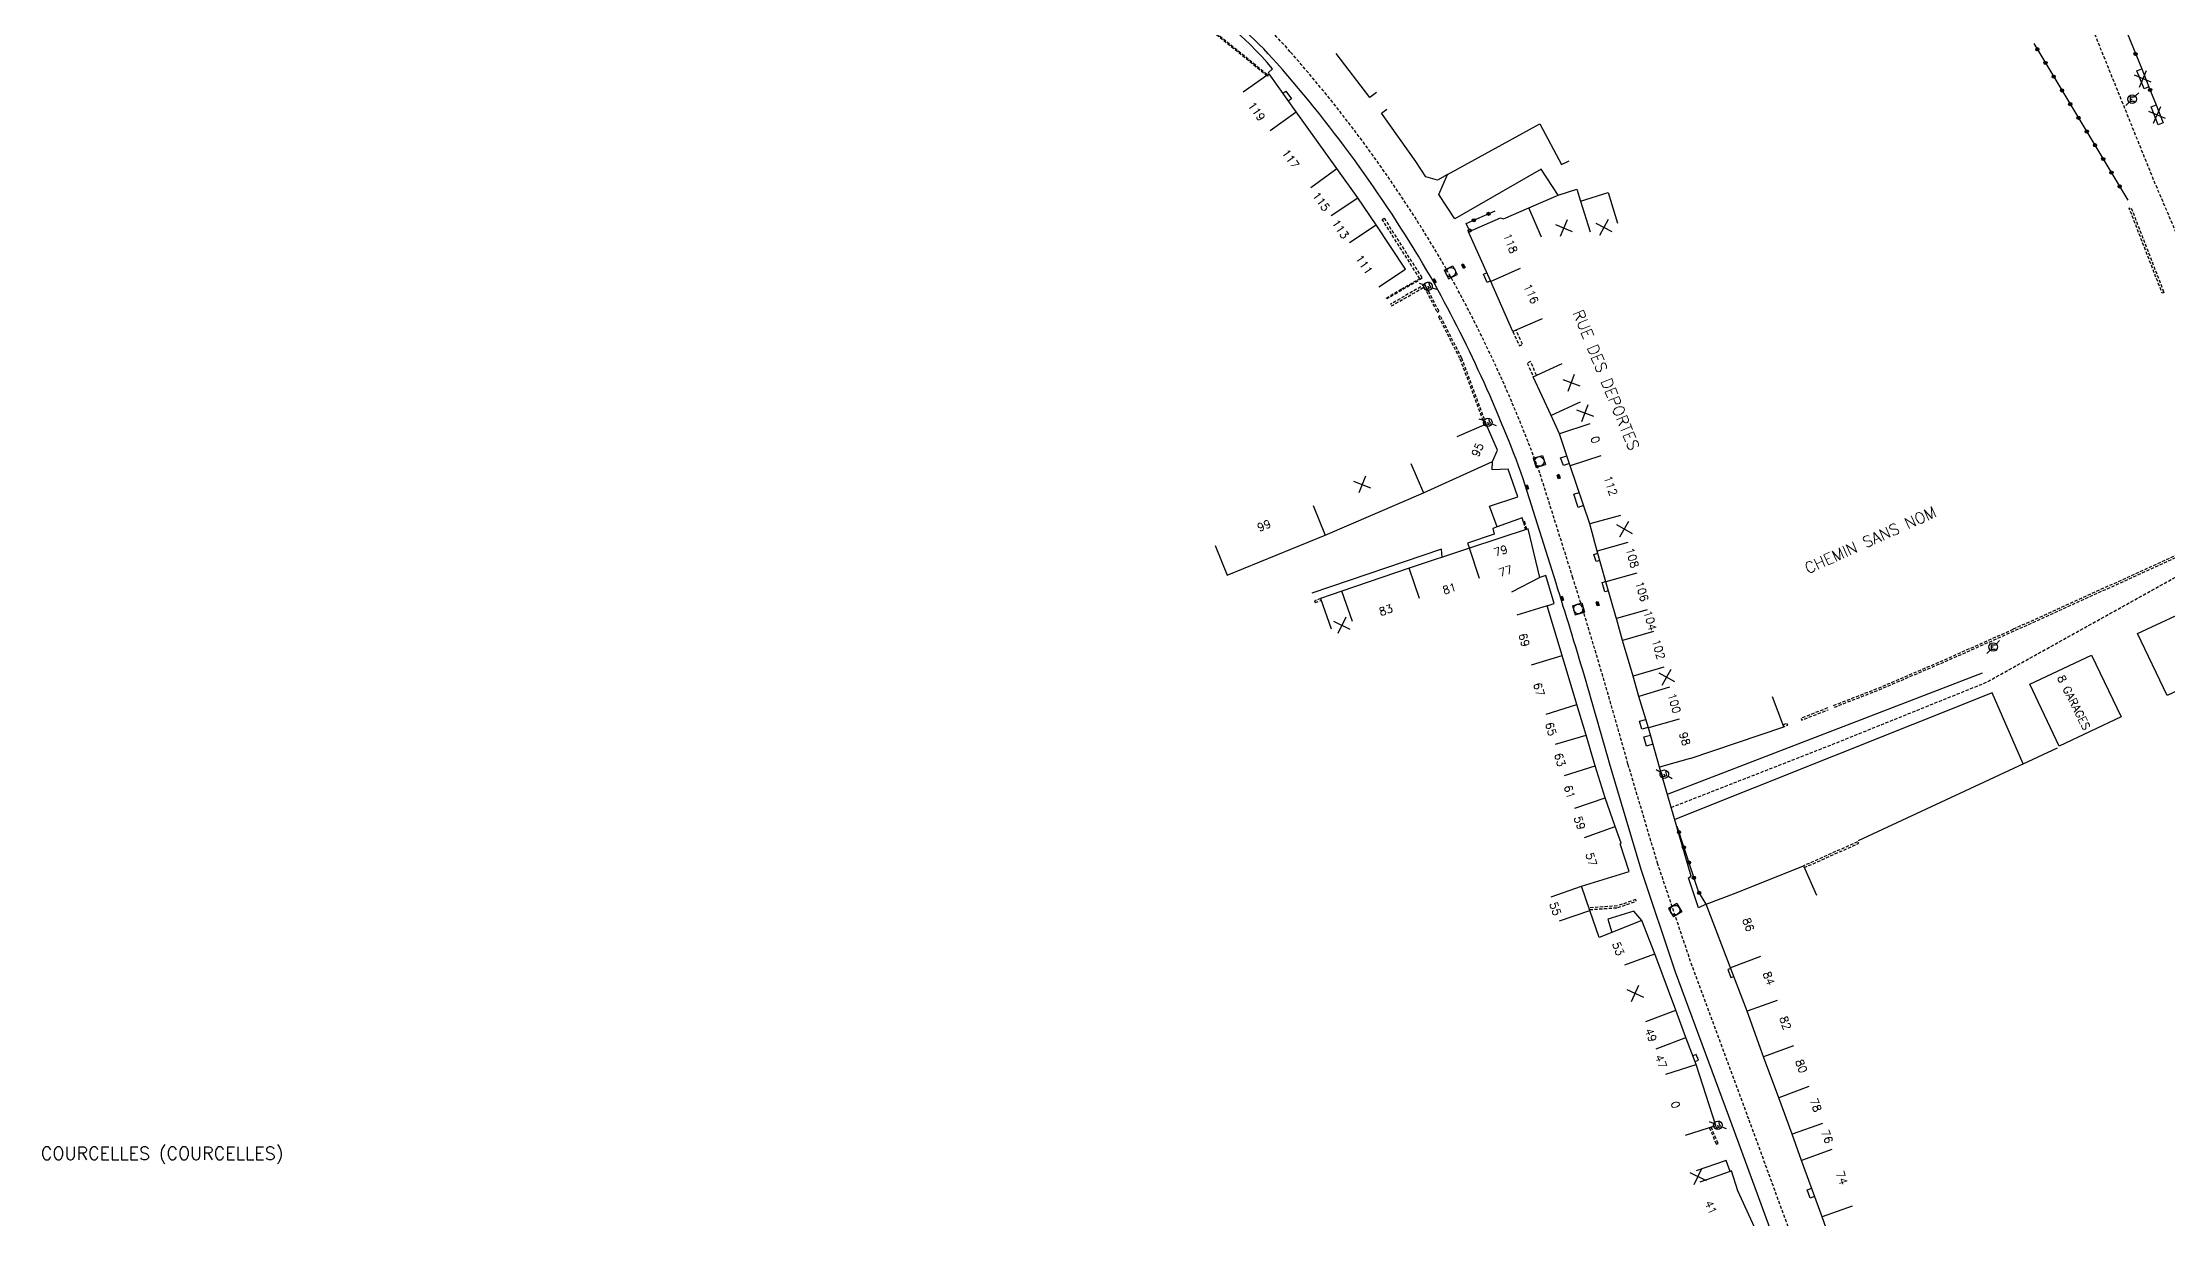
# Model space of a CAD drawing. Header units: millimetres. Extents: x 150000 to 151000, y 127999 to 129000.
# Drawn here: x 150013.8 to 150345.7, y 128252.4 to 128436.1 of the extents above; entities that cross this region are included whole.
import ezdxf
from ezdxf.enums import TextEntityAlignment as Align

# ---------------------------------------------------------------- set-up
doc = ezdxf.new("R2010")
doc.units = ezdxf.units.MM
doc.linetypes.add('DASHED', pattern=[0.75, 0.5, -0.25])
doc.layers.get('0').update_dxf_attribs({"linetype": 'CONTINUOUS'})
for name, color, linetype in [('W0001', 6, 'DASHED'), ('W0008', 7, 'CONTINUOUS'), ('W0100', 7, 'CONTINUOUS'), ('W0112', 1, 'DASHED'), ('W0302', 3, 'CONTINUOUS'), ('W0322', 7, 'CONTINUOUS'), ('W0334', 7, 'CONTINUOUS'), ('W0400', 7, 'CONTINUOUS'), ('W0420', 7, 'CONTINUOUS'), ('W0471', 7, 'CONTINUOUS'), ('W0980', 7, 'CONTINUOUS'), ('W0984', 7, 'CONTINUOUS'), ('W0989', 7, 'CONTINUOUS'), ('W0991', 7, 'CONTINUOUS'), ('W1102', 7, 'CONTINUOUS')]:
    doc.layers.add(name, color=color, linetype=linetype)
doc.styles.get("Standard").update_dxf_attribs({"font": 'romans.shx', "width": 0.85})

# ---------------------------------------------------------------- blocks, each defined once
blk = doc.blocks.new('t991o')
at = {"color": 0, "linetype": 'Continuous'}
for p, q in [((-1, 1), (1, -1)), ((-1, -1), (1, 1))]:
    blk.add_line(p, q, dxfattribs=at)
blk = doc.blocks.new('t322o')
at = {"color": 0, "linetype": 'Continuous'}
for radius in [0.25, 0.15]:
    blk.add_circle((0, 0), radius, dxfattribs=at)
blk = doc.blocks.new('T400')
for p, q in [((-0.15, 0.3), (0.15, 0.3)), ((-0.15, -0.25), (-0.15, 0.3)), ((-0.15, 0.15), (0.15, 0.15)), ((-0.15, 0), (0.15, 0)), ((0.15, 0.3), (0.15, -0.25)), ((-0.15, -0.15), (0.15, -0.15)), ((-0.15, -0.25), (-0.15, -0.3)), ((-0.15, -0.3), (0.15, -0.3)), ((0.15, -0.3), (0.15, -0.25))]:
    blk.add_line(p, q)
blk = doc.blocks.new('T420')
for p, q in [((0.75, 0.75), (-0.75, 0.75)), ((-0.75, 0.75), (-0.75, -0.75)), ((0.75, 0.75), (0.75, -0.75)), ((0.75, -0.75), (-0.75, -0.75))]:
    blk.add_line(p, q)
blk.add_ellipse((0, 0), major_axis=(-0.53, 0.53), ratio=1, start_param=3.926991, end_param=10.210176)
blk = doc.blocks.new('T471')
for p, q in [((-0.333334, 0.333334), (-0.333334, -0.333334)), ((-0.333334, 0.333334), (0.333334, 0.333334)), ((-0.333334, 0), (0, 0)), ((0.500001, 0.500001), (1.000002, 1.000002)), ((-0.500001, -0.500001), (-1.000002, -1.000002)), ((-0.333334, -0.333334), (0.333334, -0.333334))]:
    blk.add_line(p, q)
blk.add_ellipse((0, 0), major_axis=(0.471405, 0.471405), ratio=1, start_param=5.4977871438, end_param=11.780972451)

msp = doc.modelspace()

# ---------------------------------------------------------------- linework, layer by layer
at = {"layer": 'W0001', "flags": 128}
for points in [[(150436.83, 128388.25), (150417.48, 128429.65), (150396.69, 128478.8), (150384.87, 128507.55), (150317.21, 128479.9), (150343.79, 128414.11), (150359.56, 128377.24), (150364.1, 128366.73)], [(150268.22, 128316.64), (150293.57, 128326.55), (150317.33, 128336.13), (150360.31, 128360.02)]]:
    msp.add_lwpolyline(points, dxfattribs=at)
at = {"layer": 'W0001'}
msp.add_lwpolyline([(150291.66, 128237.03), (150280.33, 128267.92), (150271.49, 128291.84), (150266.12, 128307.79), (150261.46, 128323.41, 0.008558), (150252.86, 128352.49), (150247.7, 128368.86, 0.040672), (150233.08, 128400.78, 0.049449), (150208.69, 128434.7, 0.075232), (150195.85, 128445.68, 0.072452), (150183.42, 128451.45), (150179.78, 128452.53), (150166.64, 128455.64), (150148.82, 128459.88), (150130.84, 128464.21), (150121.55, 128466.44, -0.118474), (150095.9, 128479.1), (150090.11, 128484.65)], format="xyb", dxfattribs=at)
at = {"layer": 'W0008'}
msp.add_lwpolyline([(150289.08, 128236.08), (150277.75, 128266.97), (150268.9, 128290.92), (150263.5, 128306.95), (150258.82, 128322.65, 0.008565), (150250.23, 128351.66), (150245.1, 128367.98, 0.04058), (150230.69, 128399.42, 0.049442), (150206.62, 128432.89, 0.075431), (150194.37, 128443.36, 0.07262), (150182.63, 128448.81), (150179.07, 128449.87), (150166.01, 128452.97), (150148.18, 128457.2), (150130.2, 128461.54), (150120.92, 128463.76, -0.119046), (150094.02, 128477.09), (150087.72, 128483.08)], format="xyb", dxfattribs=at)
at = {"layer": 'W0008', "flags": 128}
for points in [[(150267.62, 128318.7), (150316.83, 128337.66)], [(150323.21, 128323.43), (150318.34, 128334.56), (150268.77, 128314.76)]]:
    msp.add_lwpolyline(points, dxfattribs=at)
at = {"layer": 'W0100'}
for points in [[(150222.53, 128397.98), (150226.7, 128400.74), (150222.12, 128407.66), (150219.25, 128411.89), (150215.98, 128416.44), (150209.64, 128425.31), (150205.4, 128431.27), (150201.32, 128428.37)], [(150248.04, 128392.97), (150243.46, 128390.98), (150240.05, 128398.81), (150236.53, 128406.54), (150241.56, 128408.76), (150242.02, 128408.59), (150245.96, 128410.3), (150250.53, 128412.3), (150253.46, 128413.22), (150254.04, 128411.36), (150258.35, 128412.7), (150259.83, 128407.92)], [(150271.2, 128324.28), (150266.39, 128322.91), (150264.64, 128329.05), (150263.17, 128333.99), (150262.25, 128337.16), (150260.62, 128342.73), (150259.64, 128346.15), (150259.66, 128346.1), (150258.02, 128351.89), (150256.65, 128356.65), (150255.48, 128360.92), (150252.45, 128369.99), (150250.78, 128375), (150249.46, 128377.87), (150246.67, 128383.91), (150251.2, 128386.01)], [(150196.95, 128357.54), (150198.84, 128352.91), (150214.15, 128359.16), (150229.53, 128365.8), (150240.31, 128370.68), (150241.09, 128372.45), (150239.33, 128376.52), (150234.74, 128374.53)], [(150247.69, 128352.57), (150245.86, 128360.17), (150236.69, 128357.13), (150227.3, 128353.99), (150216.78, 128350.41), (150213.44, 128349.25), (150215.09, 128344.53)], [(150247.69, 128352.57), (150243.24, 128350.28)], [(150270.42, 128265.42), (150275.18, 128266.94), (150272.13, 128276.46), (150270.52, 128280.71), (150268.91, 128284.96), (150265.63, 128293.77), (150263.63, 128298.96), (150256.95, 128296.31), (150255.5, 128300.54), (150254.18, 128304.32), (150261.65, 128306.6), (150260.25, 128310.97), (150260.39, 128311.03), (150259.45, 128313.63), (150257.88, 128318.15), (150256.31, 128323.14), (150254.93, 128327.92), (150253.47, 128332.69), (150251.19, 128340.35), (150248.86, 128348.15), (150244.09, 128346.66)], [(150299.8, 128245.09), (150296.43, 128243.88), (150294.73, 128244.41), (150291.77, 128252.66), (150288.59, 128261.47), (150287.13, 128265.59), (150285.03, 128271.28), (150282.65, 128277.65), (150280.07, 128284.8), (150277.48, 128291.55), (150273.69, 128301.54), (150278.36, 128303.31)], [(150280.54, 128240.64), (150285.07, 128242.75), (150283.08, 128247.02), (150281.82, 128249.82), (150280.64, 128252.32), (150278.64, 128256.71), (150277.61, 128259.83), (150277.43, 128259.74), (150276.82, 128261.48), (150272.1, 128259.84)]]:
    msp.add_lwpolyline(points, dxfattribs=at)
at = {"layer": 'W0100', "flags": 128}
for points in [[(150342.09, 128428.92), (150340.95, 128431.73), (150341.71, 128432.03), (150342.85, 128429.23)], [(150344.29, 128423.27), (150343.17, 128426.09), (150343.97, 128426.41), (150345.09, 128423.59)], [(150333.88, 128340.42), (150338.49, 128330.78), (150328.82, 128326.23), (150324.22, 128335.87)]]:
    msp.add_lwpolyline(points, close=True, dxfattribs=at)
for points in [[(150355.23, 128338.61), (150345.67, 128334.14), (150341.05, 128343.79), (150350.7, 128348.3), (150355.33, 128338.65)], [(150271.2, 128324.28), (150285.8, 128329.22), (150284.02, 128333.89)], [(150278.36, 128303.31), (150278.36, 128303.31), (150288.88, 128307.5), (150290.91, 128302.93)]]:
    msp.add_lwpolyline(points, dxfattribs=at)
at = {"layer": 'W0112'}
for p, q in [((150226.03, 128397.63), (150226.04, 128397.61)), ((150232.14, 128393.42), (150231.87, 128393.28)), ((150231.87, 128393.28), (150235.21, 128386.71)), ((150235.48, 128386.84), (150232.14, 128393.42)), ((150235.21, 128386.71), (150239.06, 128376.4)), ((150239.33, 128376.52), (150235.48, 128386.84))]:
    msp.add_line(p, q, dxfattribs=at)
msp.add_lwpolyline([(150205.12, 128430.9), (150194.63, 128439.39), (150188.85, 128443.47), (150188.97, 128443.64), (150194.75, 128439.55), (150205.25, 128431.05)], close=True, dxfattribs=at)
for points in [[(150223.06, 128408.49), (150223.36, 128408.69), (150229.32, 128399.3), (150223.78, 128396.08)], [(150223.7, 128396.21), (150226.04, 128397.61), (150228.92, 128399.27), (150223.06, 128408.5)], [(150224.51, 128394.98), (150229.62, 128397.94), (150231.64, 128394.03), (150231.91, 128394.17), (150229.74, 128398.36), (150224.34, 128395.23)], [(150243.46, 128390.98), (150244.49, 128388.76), (150245, 128389), (150243.98, 128391.2)], [(150247.18, 128384.15), (150246.25, 128386.29), (150245.72, 128386.06), (150246.67, 128383.91)], [(150245.64, 128360.1), (150245.33, 128361.28), (150245.13, 128361.19), (150245.43, 128360.03)], [(150213.44, 128349.25), (150212.49, 128348.92), (150212.59, 128348.64), (150213.54, 128348.97)], [(150255.46, 128300.67), (150259.88, 128300.98), (150262.74, 128301.97), (150262.67, 128302.24), (150259.81, 128301.25), (150255.36, 128300.94)], [(150274.15, 128266.61), (150275.26, 128264.03), (150275.53, 128264.15), (150274.43, 128266.7)]]:
    msp.add_lwpolyline(points, dxfattribs=at)
at = {"layer": 'W0112', "flags": 128}
msp.add_lwpolyline([(150345.2, 128397.06), (150344.92, 128396.96), (150339.76, 128410.27), (150340.04, 128410.38)], close=True, dxfattribs=at)
for points in [[(150293.7, 128332.29), (150300.61, 128334.98), (150311.27, 128339.54), (150321.81, 128344.22), (150359.04, 128361.1), (150357.34, 128364.97), (150357.07, 128364.85), (150358.64, 128361.25), (150321.65, 128344.47)], [(150293.59, 128332.57), (150300.5, 128335.25), (150311.15, 128339.81), (150321.69, 128344.5)], [(150292.64, 128332.18), (150288.48, 128330.55), (150288.59, 128330.27), (150292.75, 128331.9)], [(150285.69, 128329.49), (150285.8, 128329.22), (150286.41, 128329.5), (150286.29, 128329.77), (150285.67, 128329.49)], [(150289, 128307.23), (150297.53, 128311.03), (150297.41, 128311.3), (150288.88, 128307.5)]]:
    msp.add_lwpolyline(points, dxfattribs=at)
at = {"layer": 'W0302', "flags": 128}
msp.add_lwpolyline([(150328.52, 128325.91), (150297.41, 128311.42)], dxfattribs=at)
at = {"layer": 'W0322', "flags": 128}
for points in [[(150429.69, 128392.28), (150384.08, 128502.53), (150323.16, 128477.52), (150341.71, 128432.03)], [(150324.84, 128436.01), (150339.57, 128411.52)], [(150342.85, 128429.17), (150343.97, 128426.41)], [(150273.69, 128301.54), (150272.46, 128303.48), (150269.14, 128313.65)]]:
    msp.add_lwpolyline(points, dxfattribs=at)
at = {"layer": 'W0322'}
msp.add_lwpolyline([(150236.72, 128406.76), (150236.2, 128407.85), (150240.7, 128409.83)], dxfattribs=at)
at = {"layer": 'W0334'}
msp.add_lwpolyline([(150205.95, 128432.03, 0.101186), (150190.04, 128444.6), (150189.56, 128443.51)], format="xyb", dxfattribs=at)
for points in [[(150222.19, 128428.35), (150221.12, 128427.56), (150215.86, 128434.43)], [(150205.24, 128431.39), (150205.95, 128432.03)], [(150207.56, 128428.22), (150208, 128428.53), (150208.87, 128427.35), (150208.41, 128427.03)], [(150233.28, 128415.54), (150231.7, 128414.66), (150229.88, 128415.15), (150228.32, 128417.56), (150222.95, 128425.1), (150223.8, 128425.74)], [(150250.53, 128412.3), (150247.88, 128416.37), (150234.4, 128408.59), (150231.89, 128412.39), (150233.28, 128415.54), (150247.7, 128423.46), (150251.07, 128417.08), (150252.25, 128417.68)], [(150240, 128398.92), (150239.45, 128398.67), (150238.91, 128399.95), (150239.43, 128400.18)], [(150252.33, 128370.36), (150251.36, 128370.03), (150250.94, 128371.25), (150251.92, 128371.58)], [(150241, 128360.46), (150239.84, 128363.68), (150244.26, 128365.14), (150242.72, 128369.49), (150240.23, 128369.4), (150240.31, 128370.68)], [(150254.52, 128363.79), (150253.66, 128363.5), (150252.99, 128365.57), (150253.83, 128365.85)], [(150245.13, 128361.19), (150244.92, 128361.86), (150241, 128360.46), (150240.32, 128360.21), (150240.55, 128359.32), (150236.41, 128357.94), (150236.69, 128357.13)], [(150232.45, 128355.71), (150232.34, 128356.98), (150212.09, 128350.11)], [(150257.06, 128355.23), (150256.47, 128355.06), (150256.12, 128356.16), (150256.74, 128356.34)], [(150248.86, 128348.15), (150249.95, 128348.49), (150248.61, 128352.88), (150247.69, 128352.57)], [(150258.42, 128350.48), (150257.86, 128350.32), (150257.45, 128351.75), (150258.02, 128351.91)], [(150264.62, 128329.13), (150263.62, 128328.84), (150263.27, 128330.09), (150264.25, 128330.38)], [(150265.36, 128326.51), (150264.37, 128326.23), (150263.95, 128327.66), (150264.96, 128327.94)], [(150273.69, 128301.54), (150272.47, 128300.97), (150270.91, 128305.63), (150271.35, 128305.89), (150266.39, 128322.91)], [(150263.63, 128298.96), (150262.39, 128300.45), (150258.32, 128299.18), (150258.96, 128297.11)], [(150277.51, 128291.49), (150277.05, 128291.32), (150277.55, 128290.06), (150277.99, 128290.23)], [(150271.95, 128276.94), (150272.46, 128277.13), (150272.1, 128278.02), (150271.61, 128277.84)], [(150290.62, 128255.86), (150289.93, 128255.61), (150289.44, 128256.88), (150290.16, 128257.14)]]:
    msp.add_lwpolyline(points, dxfattribs=at)
at = {"layer": 'W1102'}
for p, q in [((150205.57, 128422.4), (150209.64, 128425.31)), ((150211.92, 128413.51), (150215.98, 128416.44)), ((150215.11, 128409.09), (150219.25, 128411.89)), ((150254.04, 128411.36), (150255.53, 128406.58)), ((150247.95, 128405.72), (150245.96, 128410.3)), ((150217.95, 128404.91), (150222.12, 128407.66)), ((150244.63, 128400.81), (150240.05, 128398.81)), ((150254, 128379.96), (150249.46, 128377.87)), ((150255.52, 128376.59), (150250.78, 128375)), ((150257.2, 128371.57), (150252.45, 128369.99)), ((150227.55, 128370.39), (150229.53, 128365.8)), ((150212.26, 128363.79), (150214.15, 128359.16)), ((150260.3, 128362.25), (150255.48, 128360.92)), ((150261.46, 128358.03), (150256.65, 128356.65)), ((150238.26, 128352.38), (150236.69, 128357.13)), ((150228.88, 128349.25), (150227.3, 128353.99)), ((150262.83, 128353.25), (150258.02, 128351.89)), ((150218.4, 128345.68), (150216.78, 128350.41)), ((150264.46, 128347.53), (150259.64, 128346.15)), ((150265.42, 128344.13), (150260.62, 128342.73)), ((150246.4, 128338.93), (150251.19, 128340.35)), ((150267.05, 128338.55), (150262.25, 128337.16)), ((150267.96, 128335.43), (150263.17, 128333.99)), ((150248.69, 128331.22), (150253.47, 128332.69)), ((150269.45, 128330.42), (150264.64, 128329.05)), ((150250.13, 128326.53), (150254.93, 128327.92)), ((150251.54, 128321.64), (150256.31, 128323.14)), ((150253.16, 128316.5), (150257.88, 128318.15)), ((150254.69, 128311.91), (150259.45, 128313.63)), ((150249.46, 128302.67), (150254.18, 128304.32)), ((150250.77, 128298.92), (150255.5, 128300.54)), ((150260.95, 128292.02), (150265.63, 128293.77)), ((150282.15, 128293.34), (150277.48, 128291.55)), ((150284.77, 128286.49), (150280.07, 128284.8)), ((150264.24, 128283.19), (150268.91, 128284.96)), ((150265.85, 128278.94), (150270.52, 128280.71)), ((150287.33, 128279.41), (150282.65, 128277.65)), ((150267.36, 128274.94), (150272.13, 128276.46)), ((150289.73, 128273.01), (150285.03, 128271.28)), ((150291.85, 128267.25), (150287.13, 128265.59)), ((150293.29, 128263.17), (150288.59, 128261.47)), ((150277.43, 128259.74), (150272.7, 128258.1)), ((150296.48, 128254.35), (150291.77, 128252.66))]:
    msp.add_line(p, q, dxfattribs=at)

# ---------------------------------------------------------------- block references
at = {"layer": 'W0322'}
for p, rotation in [((150325.4, 128435.09), 301.0267054391217), ((150340.76, 128434.35), 292.1845376889825), ((150326.68, 128432.95), 301.0267054391217), ((150327.97, 128430.8), 301.0267054391217), ((150329.26, 128428.66), 301.0267054391217), ((150343.03, 128428.73), 291.9115706386137), ((150330.55, 128426.52), 301.0267054391217), ((150331.84, 128424.38), 301.0267054391217), ((150333.13, 128422.23), 301.0267054391217), ((150334.42, 128420.09), 301.0267054391217), ((150335.7, 128417.95), 301.0267054391217), ((150336.99, 128415.81), 301.0267054391217), ((150338.28, 128413.66), 301.0267054391217), ((150237.38, 128408.37), 23.7020478835691), ((150239.67, 128409.38), 23.7020478835691), ((150236.72, 128406.76), 115.660903944127), ((150269.43, 128312.77), 108.0671553575044), ((150270.2, 128310.4), 108.0671553575044), ((150270.98, 128308.02), 108.0671553575044), ((150271.76, 128305.64), 108.0671553575044), ((150272.58, 128303.29), 122.8716520764412)]:
    msp.add_blockref('t322o', p, dxfattribs=dict(at, rotation=rotation))
at = {"layer": 'W0400'}
for p, rotation in [((150235.74, 128401.18), 208.210410782374), ((150231.21, 128398.89), 207.054607080665), ((150250.62, 128368.3), 197.63217092291), ((150245.68, 128366.66), 197.469627333566), ((150251.17, 128349.24), 196.488155226891), ((150256.72, 128348.44), 196.541803889841)]:
    msp.add_blockref('T400', p, dxfattribs=dict(at, rotation=rotation))
at = {"layer": 'W0420'}
for p, rotation in [((150233.77, 128400.24), 117.054607080665), ((150247.61, 128370.69), 107.469627333566), ((150253.72, 128347.65), 106.541803889841), ((150268.82, 128300.58), 30.63087752515409)]:
    msp.add_blockref('T420', p, dxfattribs=dict(at, rotation=rotation))
at = {"layer": 'W0471'}
for p, rotation in [((150340.24, 128427.3), 359.96724), ((150230.22, 128398.05), 117.331000624255), ((150239.55, 128376.8), 113.412444340007), ((150318.52, 128341.7), 359.96724), ((150267.13, 128321.83), 107.102307121089), ((150275.49, 128266.97), 113.28088365628)]:
    msp.add_blockref('T471', p, dxfattribs=dict(at, rotation=rotation))
at = {"layer": 'W0991', "extrusion": (0, 0, -1)}
for p, rotation in [((-150341.9, 128430.47), 67.83653052719582), ((-150344.14, 128424.83), 68.19904271534425)]:
    msp.add_blockref('t991o', p, dxfattribs=dict(at, rotation=rotation))
at = {"layer": 'W0991'}
for p, rotation in [((150251.43, 128407.15), 292.309560668427), ((150257.68, 128407.25), 287.2850216352412), ((150252.6, 128382.98), 24.8083950710383), ((150254.76, 128378.27), 24.25482060125077), ((150219.91, 128367.09), 293.3445668399551), ((150260.88, 128360.14), 15.40551290735022), ((150216.74, 128345.1), 289.2178377898321), ((150267.5, 128336.99), 16.11797517096237), ((150262.59, 128287.6), 20.42164004106791), ((150272.4, 128258.97), 19.141927853661)]:
    msp.add_blockref('t991o', p, dxfattribs=dict(at, rotation=rotation))

# ---------------------------------------------------------------- texts
at = {"layer": 'W0980'}
msp.add_text('COURCELLES (COURCELLES)', height=2, dxfattribs=at).set_placement((150032.46, 128262.45), align=Align.MIDDLE)
at = {"layer": 'W0984'}
msp.add_text('8 GARAGES', height=1.25, rotation=296.5473, dxfattribs=at).set_placement((150331.11, 128333.03), align=Align.MIDDLE)
at = {"layer": 'W0989'}
for s, rotation, p in [('RUE DES DEPORTES', 292.2678, (150258.06, 128383.41)), ('CHEMIN SANS NOM', 24.1358, (150299.34, 128358.41))]:
    msp.add_text(s, height=1.75, rotation=rotation, dxfattribs=at).set_placement(p, align=Align.MIDDLE)
at = {"layer": 'W0991'}
for s, rotation, p in [('119', 305.4431, (150203.45, 128425.38)), ('117', 305.5588, (150208.75, 128417.96)), ('115', 305.788, (150213.52, 128411.3)), ('113', 304.1701, (150216.53, 128407)), ('118', 291.1262, (150243.1, 128404.78)), ('111', 303.4667, (150220.24, 128401.45)), ('116', 293.5284, (150246.34, 128396.89)), ('95', 66.2762, (150237.96, 128372.51)), ('0', 288.4891, (150256.36, 128374.08)), ('112', 288.4049, (150258.75, 128366.91)), ('99', 22.2035, (150204.61, 128360.67)), ('79', 18.3339, (150241.58, 128356.73)), ('108', 286.0297, (150262.15, 128355.64)), ('81', 18.4778, (150233.57, 128350.82)), ('77', 18.3339, (150242.34, 128353.56)), ('106', 286.0297, (150263.64, 128350.39)), ('83', 18.7932, (150223.64, 128347.47)), ('104', 286.0297, (150264.94, 128345.83)), ('69', 286.6179, (150245.24, 128342.8)), ('102', 286.0297, (150266.24, 128341.34)), ('67', 286.5516, (150247.54, 128335.07)), ('100', 286.0297, (150268.7, 128332.92)), ('65', 287.1023, (150249.41, 128328.88)), ('98', 286.0297, (150270.33, 128327.35)), ('63', 286.1021, (150250.84, 128324.08)), ('61', 287.4721, (150252.35, 128319.07)), ('59', 288.4468, (150253.92, 128314.21)), ('57', 286.9398, (150255.73, 128308.51)), ('55', 289.3144, (150250.11, 128300.79)), ('86', 290.8183, (150280.26, 128298.33)), ('53', 291.6799, (150259.94, 128294.56)), ('84', 290.9368, (150283.46, 128289.92)), ('49', 290.7989, (150265.04, 128281.06)), ('82', 289.8097, (150286.05, 128282.95)), ('47', 290.7376, (150266.61, 128276.94)), ('80', 290.5573, (150288.53, 128276.21)), ('0', 287.7681, (150268.89, 128270.18)), ('78', 290.2239, (150290.79, 128270.13)), ('76', 289.4931, (150292.57, 128265.21)), ('74', 289.8672, (150294.88, 128258.76)), ('41', 293.3651, (150274.41, 128254.15))]:
    msp.add_text(s, height=1.25, rotation=rotation, dxfattribs=at).set_placement(p, align=Align.MIDDLE)

doc.saveas('drawing.dxf')
